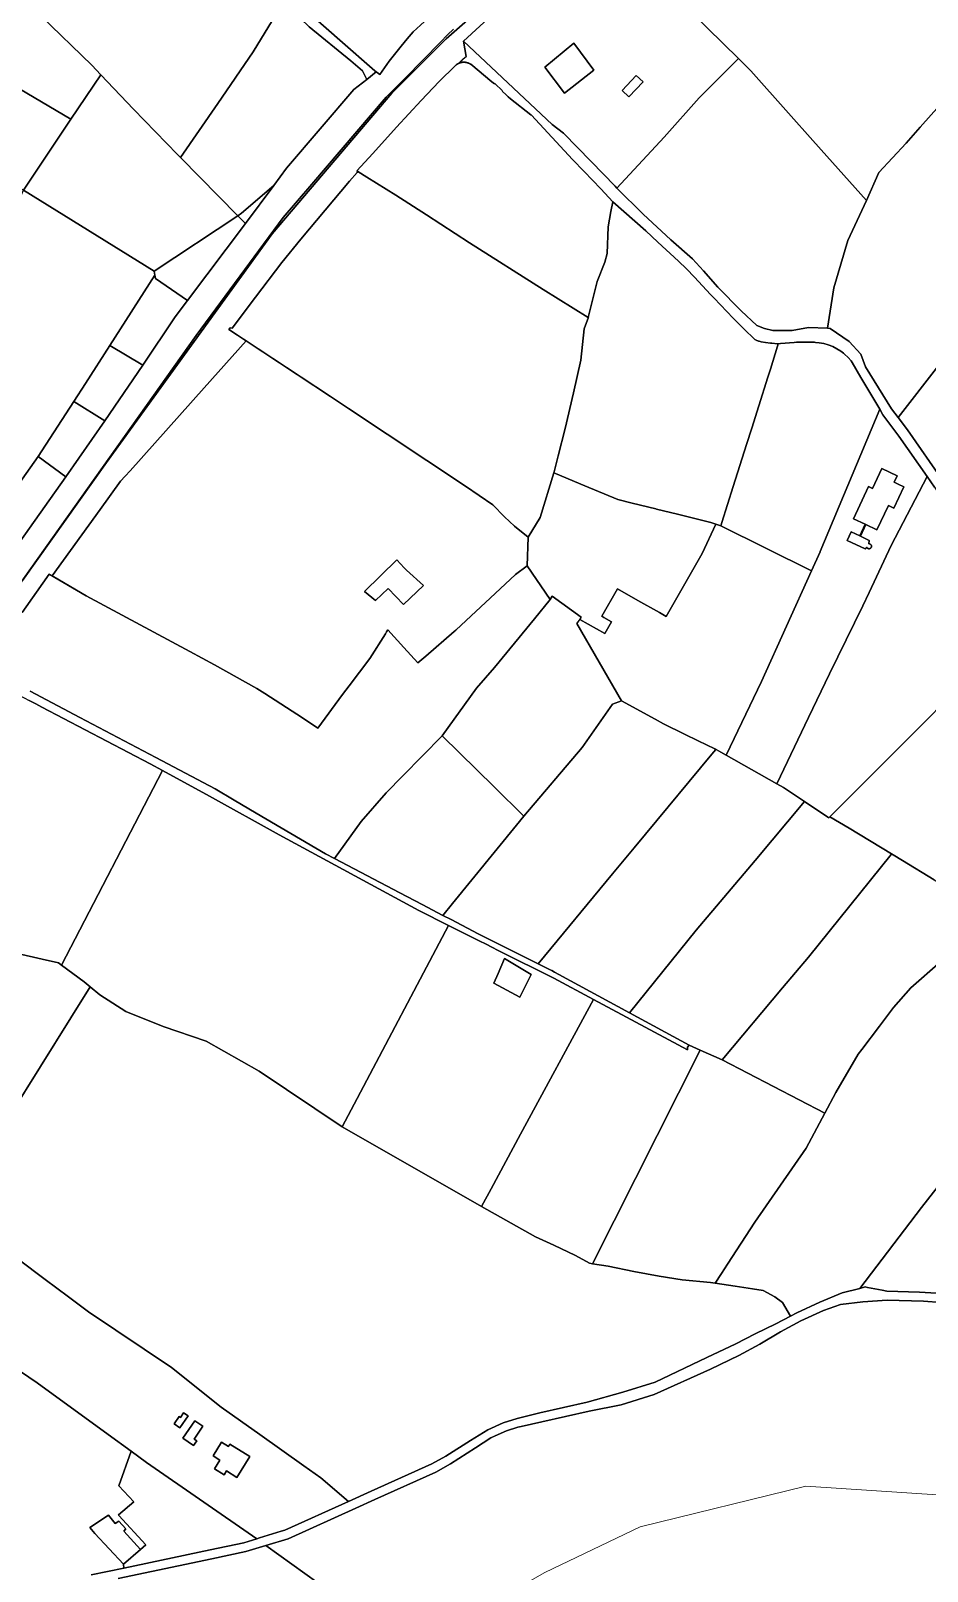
# Model space of a CAD drawing. Header units: metres. Extents: x 3 to 1027712, y 40 to 4430649.
# Drawn here: x 505545 to 505940, y 4408620 to 4409298 of the extents above; entities that cross this region are included whole.
import ezdxf

# ---------------------------------------------------------------- set-up
doc = ezdxf.new("R2010")
doc.units = ezdxf.units.M
doc.header["$MEASUREMENT"] = 0
doc.layers.add('A.ES.SDGC.CP.07003.cadastralparcel — CadastralParcel', color=1, linetype='Continuous')
doc.layers.add('Carreteras_5_km', color=2, linetype='Continuous', lineweight=30)
doc.layers.add('Habitats_5_km', color=7, linetype='Continuous', lineweight=9, true_color=0xbefad2)

msp = doc.modelspace()

# ---------------------------------------------------------------- linework, layer by layer
at = {"layer": 'A.ES.SDGC.CP.07003.cadastralparcel — CadastralParcel', "color": 7, "linetype": 'Continuous', "flags": 128}
for points in [[(505562.82, 4409259.22), (505460.97, 4409319.44), (505484.98, 4409367.7), (505495.32, 4409357.56), (505506.35, 4409395.79), (505509.6, 4409407.04), (505515.76, 4409428.4), (505519.44, 4409429.95), (505523.32, 4409429.37), (505528.75, 4409425.49), (505533.49, 4409421), (505506.81, 4409346.31), (505519.5, 4409333.98), (505531.69, 4409322.15), (505549.57, 4409304.78), (505571.96, 4409283.04), (505575.96, 4409278.83), (505562.82, 4409259.22)], [(505571.96, 4409283.04), (505549.57, 4409304.78), (505601.16, 4409360.57), (505617.09, 4409345.8), (505627.36, 4409336.7), (505646.09, 4409320.74), (505647.14, 4409319.84), (505656.4, 4409310.84), (505643.09, 4409289), (505627.45, 4409266.19), (505611.1, 4409242.35), (505609.78, 4409243.68), (505590.34, 4409263.68), (505575.96, 4409278.83), (505571.96, 4409283.04)], [(505681.19, 4409294.1), (505670.39, 4409303.65), (505698.5, 4409345.86), (505711.45, 4409331.94), (505714.1, 4409329.1), (505729.8, 4409312.23), (505726.49, 4409309.69), (505716.72, 4409300.7), (505713.49, 4409297.68), (505710.87, 4409294.65), (505708.24, 4409291.43), (505703, 4409284.78), (505698.78, 4409278.94), (505696.57, 4409280.52), (505681.19, 4409294.1)], [(505735.66, 4409293.68), (505760.94, 4409316.92), (505784.45, 4409337.44), (505796.91, 4409347.41), (505829.3, 4409312.94), (505856.69, 4409285.94), (505839.42, 4409268.61), (505824.08, 4409251.32), (505803.25, 4409228.92), (505802.38, 4409229.8), (505791.94, 4409240.67), (505779.73, 4409253.07), (505774.64, 4409256.96), (505735.66, 4409293.68)], [(505449.86, 4409280.44), (505443.02, 4409284.32), (505456.85, 4409311.15), (505460.97, 4409319.44), (505562.82, 4409259.22), (505541.95, 4409228.07), (505502.75, 4409250.36), (505477.06, 4409264.97), (505449.86, 4409280.44)], [(505652.12, 4409230.14), (505637.94, 4409217.88), (505636.28, 4409216.78), (505611.1, 4409242.35), (505627.45, 4409266.19), (505643.09, 4409289), (505656.4, 4409310.84), (505667.68, 4409299.89), (505686.1, 4409284.97), (505691.14, 4409280.52), (505693.1, 4409276.72), (505687.3, 4409272.32), (505657.72, 4409237.66), (505652.12, 4409230.14)], [(505771.54, 4409282.19), (505784.22, 4409292.76), (505793.03, 4409280.85), (505780.09, 4409270.66), (505771.54, 4409282.19)], [(505771.54, 4409282.19), (505780.09, 4409270.66), (505793.03, 4409280.85), (505784.22, 4409292.76), (505771.54, 4409282.19)], [(505897.2, 4409167.13), (505896.02, 4409167.19), (505898.67, 4409185.04), (505904.84, 4409205.87), (505913.06, 4409223.41), (505918.62, 4409235.74), (505930.53, 4409248.72), (505936.77, 4409255.74), (505945.23, 4409265.26), (505980.36, 4409289.33), (505984, 4409293.82), (506006.88, 4409254.22), (506015.99, 4409238.46), (505977.34, 4409192.23), (505955.02, 4409163.66), (505945.04, 4409150.88), (505927.03, 4409127.89), (505924.2, 4409131.67), (505912.62, 4409150.29), (505910.7, 4409155.74), (505905.47, 4409161.44), (505897.2, 4409167.13)], [(505814.76, 4409217.38), (505803.25, 4409228.92), (505824.08, 4409251.32), (505839.42, 4409268.61), (505856.69, 4409285.94), (505862.18, 4409280.53), (505878.75, 4409261.95), (505889.53, 4409249.86), (505895.72, 4409242.92), (505913.06, 4409223.41), (505904.84, 4409205.87), (505898.67, 4409185.04), (505896.02, 4409167.19), (505887.66, 4409167.56), (505880.36, 4409166.29), (505871.9, 4409166.18), (505868.21, 4409167.06), (505864.9, 4409168.44), (505857.94, 4409174.9), (505847.7, 4409185.31), (505841.37, 4409192.48), (505836.47, 4409197.74), (505827.03, 4409206.21), (505814.76, 4409217.38)], [(505599.49, 4409192.35), (505541.95, 4409228.07), (505562.82, 4409259.22), (505575.96, 4409278.83), (505590.34, 4409263.68), (505609.78, 4409243.68), (505611.1, 4409242.35), (505636.28, 4409216.78), (505599.49, 4409192.35)], [(505733.43, 4409283.8), (505733.49, 4409283.82), (505733.58, 4409283.86), (505733.67, 4409283.9), (505733.76, 4409283.94), (505733.85, 4409283.98), (505733.95, 4409284.01), (505734.04, 4409284.05), (505734.14, 4409284.08), (505734.23, 4409284.11), (505734.33, 4409284.14), (505734.43, 4409284.17), (505734.52, 4409284.19), (505734.62, 4409284.22), (505734.72, 4409284.24), (505734.82, 4409284.26), (505734.91, 4409284.28), (505735.01, 4409284.29), (505735.11, 4409284.31), (505735.21, 4409284.32), (505735.31, 4409284.33), (505735.41, 4409284.34), (505735.51, 4409284.35), (505735.61, 4409284.35), (505735.71, 4409284.36), (505735.81, 4409284.36), (505735.91, 4409284.36), (505736.01, 4409284.35), (505736.11, 4409284.35), (505736.21, 4409284.34), (505736.31, 4409284.33), (505736.41, 4409284.32), (505736.51, 4409284.31), (505736.61, 4409284.3), (505736.7, 4409284.28), (505736.8, 4409284.27), (505736.9, 4409284.25), (505737, 4409284.23), (505737.1, 4409284.2), (505737.19, 4409284.18), (505737.29, 4409284.15), (505737.39, 4409284.12), (505737.48, 4409284.09), (505737.58, 4409284.06), (505737.67, 4409284.03), (505737.76, 4409283.99), (505737.86, 4409283.95), (505737.95, 4409283.91), (505737.99, 4409283.89), (505738.04, 4409283.87), (505738.13, 4409283.83), (505738.22, 4409283.79), (505738.31, 4409283.74), (505738.4, 4409283.69), (505738.48, 4409283.64), (505738.57, 4409283.59), (505738.65, 4409283.54), (505738.74, 4409283.49), (505738.82, 4409283.43), (505748.12, 4409275.78), (505749.25, 4409274.85), (505749.26, 4409274.86), (505749.43, 4409275.03), (505752.79, 4409271.73), (505752.74, 4409271.68), (505752.71, 4409271.64), (505754.38, 4409270.01), (505755.33, 4409269.08), (505756.42, 4409268.23), (505765.31, 4409261.26), (505765.6, 4409261), (505783.7, 4409241.58), (505788.77, 4409236.25), (505796.07, 4409228.56), (505801.41, 4409222.87), (505800.56, 4409218.55), (505799.34, 4409211.93), (505798.88, 4409200.16), (505797.87, 4409196.38), (505794.48, 4409187.79), (505790.63, 4409171.89), (505770.81, 4409184.33), (505738.37, 4409204.88), (505719.42, 4409217.18), (505705.83, 4409225.77), (505693.15, 4409233.76), (505689.19, 4409236.28), (505688.76, 4409236.55), (505695.81, 4409244.12), (505706.17, 4409255.77), (505716.96, 4409267.52), (505724.93, 4409275.92), (505731.93, 4409282.78), (505731.99, 4409282.83), (505732.07, 4409282.9), (505732.14, 4409282.96), (505732.22, 4409283.03), (505732.3, 4409283.09), (505732.38, 4409283.15), (505732.46, 4409283.21), (505732.54, 4409283.27), (505732.62, 4409283.33), (505732.7, 4409283.38), (505732.79, 4409283.44), (505732.87, 4409283.49), (505732.96, 4409283.54), (505733.04, 4409283.59), (505733.13, 4409283.64), (505733.22, 4409283.69), (505733.31, 4409283.73), (505733.4, 4409283.78), (505733.43, 4409283.8)], [(505805.49, 4409271.87), (505811.75, 4409278.49), (505814.72, 4409275.68), (505808.47, 4409269.06), (505805.49, 4409271.87)], [(505805.49, 4409271.87), (505808.47, 4409269.06), (505814.72, 4409275.68), (505811.75, 4409278.49), (505805.49, 4409271.87)], [(505931.11, 4409122.44), (505927.03, 4409127.89), (505945.04, 4409150.88), (505955.02, 4409163.66), (505977.34, 4409192.23), (506015.99, 4409238.46), (506019.11, 4409233.98), (506030.66, 4409217.38), (506041.53, 4409203.57), (506001.22, 4409153.37), (505953.61, 4409089.84), (505946.87, 4409099.8), (505931.11, 4409122.44)], [(505790.63, 4409171.89), (505790.64, 4409171.89), (505790.59, 4409171.72), (505790.32, 4409170.89), (505788.85, 4409166.93), (505787.28, 4409153.12), (505784.13, 4409138.75), (505780.5, 4409123.09), (505777.4, 4409111.07), (505775.57, 4409103.99), (505775.44, 4409103.47), (505769.39, 4409083.92), (505764.14, 4409075.25), (505758.08, 4409080.01), (505753.76, 4409084.12), (505748.53, 4409089.41), (505736.55, 4409097.63), (505684.95, 4409131.86), (505677.07, 4409137.09), (505632.29, 4409166.64), (505632.88, 4409167.43), (505633.84, 4409167.18), (505644.09, 4409180.86), (505655.71, 4409196.2), (505663.97, 4409206.42), (505685.45, 4409232.02), (505688.77, 4409235.81), (505689.19, 4409236.28), (505693.15, 4409233.76), (505705.83, 4409225.77), (505719.42, 4409217.18), (505738.37, 4409204.88), (505770.81, 4409184.33), (505790.63, 4409171.89)], [(505540.52, 4409141.98), (505510.79, 4409158.54), (505516.17, 4409169.7), (505541.95, 4409228.07), (505599.49, 4409192.35), (505599.77, 4409190.6), (505579.93, 4409159.57), (505569.24, 4409142.84), (505564.14, 4409134.98), (505549.99, 4409113.18), (505548.3, 4409110.76), (505537.83, 4409095.74), (505535.79, 4409100.31), (505531.84, 4409104.36), (505525.34, 4409108.27), (505521.61, 4409110.31), (505540.52, 4409141.98)], [(505639.66, 4409213.35), (505636.28, 4409216.78), (505637.94, 4409217.88), (505652.12, 4409230.14), (505639.66, 4409213.35)], [(505614.09, 4409179.45), (505600.01, 4409189.05), (505599.77, 4409190.6), (505599.49, 4409192.35), (505636.28, 4409216.78), (505639.66, 4409213.35), (505614.09, 4409179.45)], [(505815.91, 4409210.17), (505821.22, 4409205.1), (505830.28, 4409196.72), (505833.82, 4409193.32), (505837.33, 4409189.65), (505844.5, 4409182.07), (505846.01, 4409180.49), (505854.45, 4409171.7), (505859.69, 4409166.35), (505863.39, 4409162.77), (505863.66, 4409162.54), (505863.95, 4409162.32), (505864.26, 4409162.12), (505864.57, 4409161.94), (505864.9, 4409161.78), (505865.23, 4409161.65), (505865.58, 4409161.54), (505865.93, 4409161.45), (505866.72, 4409161.3), (505868.7, 4409160.94), (505870.81, 4409160.66), (505871.49, 4409160.58), (505873.9, 4409160.41), (505874.29, 4409160.38), (505874.27, 4409160.31), (505873.95, 4409159.3), (505870.81, 4409149.21), (505869.71, 4409145.7), (505865.75, 4409133.03), (505862.63, 4409123.24), (505860.31, 4409115.97), (505854.47, 4409097.51), (505849.4, 4409081.65), (505849.09, 4409080.67), (505848.93, 4409080.17), (505848.59, 4409080.28), (505845.02, 4409081.49), (505844.51, 4409081.62), (505842.29, 4409082.19), (505829.83, 4409085.38), (505820.71, 4409087.6), (505820.41, 4409087.66), (505809.87, 4409090.23), (505803.58, 4409091.76), (505789.13, 4409097.79), (505776.14, 4409103.18), (505775.44, 4409103.47), (505775.57, 4409103.99), (505777.4, 4409111.07), (505780.5, 4409123.09), (505784.13, 4409138.75), (505787.28, 4409153.12), (505788.85, 4409166.93), (505790.32, 4409170.89), (505790.59, 4409171.72), (505790.64, 4409171.89), (505790.63, 4409171.89), (505794.48, 4409187.79), (505797.87, 4409196.38), (505798.88, 4409200.16), (505799.34, 4409211.93), (505800.56, 4409218.55), (505801.41, 4409222.87), (505815.91, 4409210.17)], [(505594.47, 4409151.01), (505579.93, 4409159.57), (505599.77, 4409190.6), (505600.01, 4409189.05), (505614.09, 4409179.45), (505608.75, 4409172.29), (505594.47, 4409151.01)], [(505639.91, 4409161.61), (505677.07, 4409137.09), (505684.95, 4409131.86), (505736.55, 4409097.63), (505748.53, 4409089.41), (505753.76, 4409084.12), (505758.08, 4409080.01), (505764.14, 4409075.25), (505763.73, 4409062.64), (505758.54, 4409058.75), (505751.76, 4409052.43), (505734.65, 4409036.46), (505732.36, 4409034.32), (505731.55, 4409033.62), (505719.01, 4409022.85), (505715.52, 4409019.86), (505709.36, 4409026.63), (505702.29, 4409034.39), (505701.77, 4409033.55), (505701.25, 4409032.7), (505694.46, 4409021.76), (505685.32, 4409009.77), (505682.36, 4409005.88), (505671.57, 4408991.17), (505664.73, 4408995.62), (505648.14, 4409006.4), (505644.72, 4409008.62), (505626.05, 4409018.92), (505615.18, 4409024.92), (505569.46, 4409049.43), (505554.58, 4409058.12), (505575.68, 4409087.37), (505584.66, 4409099.82), (505586.73, 4409102.13), (505588.83, 4409104.48), (505621.47, 4409140.98), (505639.91, 4409161.61)], [(505577.75, 4409126.45), (505564.14, 4409134.98), (505569.24, 4409142.84), (505579.93, 4409159.57), (505594.47, 4409151.01), (505577.75, 4409126.45)], [(505849.09, 4409080.67), (505849.4, 4409081.65), (505854.47, 4409097.51), (505860.31, 4409115.97), (505862.63, 4409123.24), (505865.75, 4409133.03), (505869.71, 4409145.7), (505870.81, 4409149.21), (505873.95, 4409159.3), (505874.27, 4409160.31), (505874.29, 4409160.38), (505875.19, 4409160.46), (505881.23, 4409161), (505882.23, 4409161.05), (505890.21, 4409161.03), (505890.69, 4409161), (505892.28, 4409160.85), (505894.32, 4409160.47), (505896.32, 4409159.9), (505898.25, 4409159.14), (505900.11, 4409158.19), (505901.86, 4409157.08), (505902.93, 4409156.24), (505903.5, 4409155.8), (505905, 4409154.36), (505906.37, 4409152.79), (505906.83, 4409152.18), (505910.66, 4409145.59), (505918.93, 4409131.55), (505892.76, 4409068.85), (505892.7, 4409068.72), (505888.91, 4409060.35), (505848.93, 4409080.17), (505849.09, 4409080.67)], [(505560.55, 4409101.76), (505548.3, 4409110.76), (505549.99, 4409113.18), (505564.14, 4409134.98), (505577.75, 4409126.45), (505560.55, 4409101.76)], [(505873.59, 4408966.59), (505851.29, 4408979.19), (505866.85, 4409011.64), (505888.91, 4409060.35), (505892.7, 4409068.72), (505892.76, 4409068.85), (505918.93, 4409131.55), (505920.36, 4409129.11), (505927.38, 4409119.74), (505939.81, 4409101.89), (505924.03, 4409071.6), (505914.24, 4409050.82), (505911.52, 4409045.03), (505896.85, 4409015.02), (505887.64, 4408995.84), (505873.59, 4408966.59)], [(505535.27, 4409066.05), (505534.09, 4409067.15), (505532.68, 4409071.59), (505533.05, 4409075.91), (505534.57, 4409080.36), (505536.46, 4409085.96), (505537.85, 4409090.41), (505537.83, 4409095.74), (505548.3, 4409110.76), (505560.55, 4409101.76), (505535.27, 4409066.05)], [(505844.53, 4409081.61), (505845.02, 4409081.49), (505846.78, 4409080.89), (505840.7, 4409068.09), (505824.93, 4409040.28), (505821.91, 4409041.99), (505812.42, 4409047.37), (505803.45, 4409052.45), (505796.59, 4409040.35), (505797.53, 4409039.82), (505800.83, 4409037.95), (505797.89, 4409032.76), (505786.88, 4409039), (505787.53, 4409039.94), (505774.77, 4409049.24), (505773.9, 4409047.73), (505763.73, 4409062.64), (505764.14, 4409075.25), (505769.39, 4409083.92), (505775.44, 4409103.47), (505776.14, 4409103.18), (505789.13, 4409097.79), (505803.58, 4409091.76), (505809.87, 4409090.23), (505820.41, 4409087.66), (505820.71, 4409087.6), (505829.83, 4409085.38), (505842.29, 4409082.19), (505844.51, 4409081.62), (505844.53, 4409081.61)], [(505981.8, 4409037.21), (505956.84, 4409012.08), (505929.95, 4408985.15), (505897.05, 4408952.08), (505896.59, 4408951.62), (505896.08, 4408951.96), (505885.8, 4408958.78), (505876.52, 4408964.94), (505873.59, 4408966.59), (505887.64, 4408995.84), (505896.85, 4409015.02), (505911.52, 4409045.03), (505914.24, 4409050.82), (505924.03, 4409071.6), (505939.81, 4409101.89), (505943.08, 4409097.2), (505969.63, 4409057.92), (505973.62, 4409051.64), (505975.05, 4409049.38), (505976.31, 4409047.41), (505981.37, 4409039.43), (505982.33, 4409037.93), (505981.8, 4409037.21)], [(505910.43, 4409075.61), (505914.28, 4409073.81), (505914.22, 4409072.29), (505914.35, 4409072.29), (505914.44, 4409072.28), (505914.54, 4409072.26), (505914.63, 4409072.23), (505914.71, 4409072.19), (505914.8, 4409072.15), (505914.88, 4409072.1), (505914.95, 4409072.04), (505915.09, 4409071.9), (505915.14, 4409071.83), (505915.2, 4409071.75), (505915.24, 4409071.67), (505915.28, 4409071.58), (505915.32, 4409071.4), (505915.34, 4409071.3), (505915.34, 4409071.11), (505915.28, 4409070.84), (505915.24, 4409070.75), (505915.2, 4409070.67), (505915.14, 4409070.59), (505915.09, 4409070.51), (505915.02, 4409070.44), (505914.88, 4409070.32), (505914.8, 4409070.27), (505914.71, 4409070.22), (505914.63, 4409070.19), (505914.54, 4409070.16), (505914.44, 4409070.14), (505914.26, 4409070.12), (505914.16, 4409070.13), (505914.07, 4409070.14), (505913.98, 4409070.16), (505913.88, 4409070.19), (505913.8, 4409070.22), (505913.71, 4409070.27), (505913.63, 4409070.32), (505913.49, 4409070.44), (505913.43, 4409070.51), (505913.37, 4409070.59), (505913.33, 4409070.65), (505912.52, 4409070.04), (505904.62, 4409073.74), (505906.38, 4409077.5), (505910.15, 4409075.74), (505912.56, 4409080.89), (505907.38, 4409083.31), (505914.01, 4409097.49), (505915.73, 4409096.69), (505919.82, 4409105.44), (505926.7, 4409102.23), (505925.36, 4409099.36), (505927.14, 4409098.53), (505929.58, 4409097.39), (505925.18, 4409087.99), (505922.75, 4409089.14), (505917.75, 4409078.46), (505912.84, 4409080.76), (505910.43, 4409075.61)], [(505910.43, 4409075.61), (505912.84, 4409080.76), (505917.75, 4409078.46), (505922.75, 4409089.14), (505925.18, 4409087.99), (505929.58, 4409097.39), (505927.14, 4409098.53), (505925.36, 4409099.36), (505926.7, 4409102.23), (505919.82, 4409105.44), (505915.73, 4409096.69), (505914.01, 4409097.49), (505907.38, 4409083.31), (505912.56, 4409080.89), (505910.15, 4409075.74), (505906.38, 4409077.5), (505904.62, 4409073.74), (505912.52, 4409070.04), (505913.33, 4409070.65), (505913.37, 4409070.59), (505913.43, 4409070.51), (505913.49, 4409070.44), (505913.63, 4409070.32), (505913.71, 4409070.27), (505913.8, 4409070.22), (505913.88, 4409070.19), (505913.98, 4409070.16), (505914.07, 4409070.14), (505914.16, 4409070.13), (505914.26, 4409070.12), (505914.44, 4409070.14), (505914.54, 4409070.16), (505914.63, 4409070.19), (505914.71, 4409070.22), (505914.8, 4409070.27), (505914.88, 4409070.32), (505915.02, 4409070.44), (505915.09, 4409070.51), (505915.14, 4409070.59), (505915.2, 4409070.67), (505915.24, 4409070.75), (505915.28, 4409070.84), (505915.34, 4409071.11), (505915.34, 4409071.3), (505915.32, 4409071.4), (505915.28, 4409071.58), (505915.24, 4409071.67), (505915.2, 4409071.75), (505915.14, 4409071.83), (505915.09, 4409071.9), (505914.95, 4409072.04), (505914.88, 4409072.1), (505914.8, 4409072.15), (505914.71, 4409072.19), (505914.63, 4409072.23), (505914.54, 4409072.26), (505914.44, 4409072.28), (505914.35, 4409072.29), (505914.22, 4409072.29), (505914.28, 4409073.81), (505910.43, 4409075.61)], [(505846.78, 4409080.89), (505848.59, 4409080.28), (505848.93, 4409080.17), (505888.91, 4409060.35), (505866.85, 4409011.64), (505851.29, 4408979.19), (505848.97, 4408980.5), (505846.91, 4408981.67), (505846.73, 4408981.77), (505846.34, 4408982), (505839.01, 4408985.57), (505832.93, 4408988.53), (505823.8, 4408992.98), (505820.03, 4408995.06), (505805.27, 4409003.19), (505785.59, 4409037.13), (505786.69, 4409038.73), (505786.88, 4409039), (505797.89, 4409032.76), (505800.83, 4409037.95), (505797.53, 4409039.82), (505796.59, 4409040.35), (505803.45, 4409052.45), (505812.42, 4409047.37), (505821.91, 4409041.99), (505824.93, 4409040.28), (505840.7, 4409068.09), (505846.78, 4409080.89)], [(505718.1, 4409053.9), (505709.22, 4409045.62), (505702.45, 4409052.63), (505696.85, 4409047.39), (505692.03, 4409051.32), (505706.25, 4409065.17), (505709.56, 4409061.75), (505710.55, 4409060.73), (505718.1, 4409053.9)], [(505718.1, 4409053.9), (505710.55, 4409060.73), (505709.56, 4409061.75), (505706.25, 4409065.17), (505692.03, 4409051.32), (505696.85, 4409047.39), (505702.45, 4409052.63), (505709.22, 4409045.62), (505718.1, 4409053.9)], [(505749.22, 4408965.2), (505726.29, 4408987.69), (505741.38, 4409008.68), (505749.37, 4409017.84), (505766.9, 4409039.19), (505773.9, 4409047.73), (505774.77, 4409049.24), (505787.53, 4409039.94), (505785.59, 4409037.13), (505805.27, 4409003.19), (505801.31, 4409001.65), (505787.88, 4408982.57), (505762.26, 4408952.42), (505749.22, 4408965.2)], [(505509.48, 4409001.04), (505518.73, 4409013.94), (505520.72, 4409015.26), (505522.37, 4409015.01), (505539.96, 4409005.66), (505544.37, 4409003.31), (505547.33, 4409001.75), (505549.94, 4409000.38), (505597.75, 4408975.34), (505603.14, 4408972.41), (505558.66, 4408886.71), (505557.28, 4408887.73), (505550.15, 4408889.36), (505539.21, 4408891.87), (505527.1, 4408900.35), (505499.55, 4408921.03), (505504.48, 4408944.23), (505506.7, 4408971.93), (505507.76, 4408998.63), (505507.76, 4408998.84), (505509.48, 4409001.04)], [(505730.2, 4408906.79), (505726.59, 4408908.68), (505730.82, 4408913.88), (505758.95, 4408948.36), (505762.26, 4408952.42), (505787.88, 4408982.57), (505801.31, 4409001.65), (505805.27, 4409003.19), (505820.03, 4408995.06), (505823.8, 4408992.98), (505832.93, 4408988.53), (505839.01, 4408985.57), (505846.34, 4408982), (505846.73, 4408981.77), (505845.01, 4408979.69), (505815.74, 4408944.38), (505810.76, 4408938.37), (505801.34, 4408927.01), (505768.6, 4408887.34), (505746.27, 4408898.5), (505742.16, 4408900.55), (505730.2, 4408906.79)], [(505707.68, 4408918.58), (505678.91, 4408933.71), (505690.63, 4408950.02), (505701.54, 4408962.62), (505708.99, 4408970.16), (505726.29, 4408987.69), (505749.22, 4408965.2), (505762.26, 4408952.42), (505758.95, 4408948.36), (505730.82, 4408913.88), (505726.59, 4408908.68), (505717.45, 4408913.45), (505707.68, 4408918.58)], [(505773.89, 4408884.7), (505768.6, 4408887.34), (505801.34, 4408927.01), (505810.76, 4408938.37), (505815.74, 4408944.38), (505845.01, 4408979.69), (505846.73, 4408981.77), (505846.91, 4408981.67), (505848.97, 4408980.5), (505851.29, 4408979.19), (505873.59, 4408966.59), (505876.52, 4408964.94), (505885.8, 4408958.78), (505864.14, 4408932.77), (505838.16, 4408902.1), (505808.8, 4408865.75), (505777.61, 4408882.7), (505775.76, 4408883.71), (505774.5, 4408884.39), (505773.89, 4408884.7)], [(505568.62, 4408879.38), (505558.66, 4408886.71), (505603.14, 4408972.41), (505623.81, 4408961.14), (505654.55, 4408944.13), (505715.93, 4408910.78), (505729.1, 4408904.18), (505687.48, 4408825.49), (505682.22, 4408815.55), (505645.66, 4408840.09), (505622.35, 4408853.23), (505603.39, 4408859.78), (505586.96, 4408866.34), (505575.5, 4408873.68), (505571.21, 4408877.23), (505568.62, 4408879.38)], [(505924.04, 4408935.53), (505887.65, 4408890.29), (505876.2, 4408876.7), (505849.5, 4408844.98), (505839.94, 4408849.3), (505834.99, 4408851.54), (505808.8, 4408865.75), (505838.16, 4408902.1), (505864.14, 4408932.77), (505885.8, 4408958.78), (505896.08, 4408951.96), (505896.59, 4408951.62), (505897.05, 4408952.08), (505905.55, 4408947.09), (505924.21, 4408935.74), (505924.04, 4408935.53)], [(505924.04, 4408935.53), (505924.21, 4408935.74), (505928.93, 4408932.87), (505942.98, 4408924.33), (505969.62, 4408908.23), (505970.05, 4408908.68), (505970.11, 4408908.64), (505969.62, 4408908.17), (505959.6, 4408899.25), (505945.77, 4408888.17), (505932.58, 4408876.7), (505924.97, 4408868.04), (505918.89, 4408859.89), (505911.08, 4408849.62), (505909.51, 4408847.55), (505899.64, 4408830.64), (505894.81, 4408821.59), (505849.5, 4408844.98), (505876.2, 4408876.7), (505887.65, 4408890.29), (505924.04, 4408935.53)], [(505512.07, 4408777.78), (505430.14, 4408834.37), (505432.75, 4408836.06), (505442.01, 4408842.92), (505446.85, 4408846.52), (505461.83, 4408859.77), (505476.41, 4408877.47), (505479.2, 4408881.42), (505482.87, 4408886.63), (505491.87, 4408899.11), (505496.43, 4408907.37), (505499.33, 4408919.96), (505499.55, 4408921.03), (505527.1, 4408900.35), (505539.21, 4408891.87), (505550.15, 4408889.36), (505557.28, 4408887.73), (505558.66, 4408886.71), (505568.62, 4408879.38), (505571.21, 4408877.23), (505562.81, 4408863.61), (505536.07, 4408820.72), (505512.07, 4408777.78)], [(505743.61, 4408780.53), (505682.22, 4408815.55), (505687.48, 4408825.49), (505729.1, 4408904.18), (505741.91, 4408897.77), (505746.18, 4408895.62), (505747.59, 4408894.91), (505751.57, 4408892.92), (505775.4, 4408880.97), (505792.86, 4408871.64), (505760.79, 4408812.3), (505747.79, 4408788.26), (505743.61, 4408780.53)], [(505765.47, 4408882.58), (505760.41, 4408872.67), (505749.08, 4408878.74), (505750.96, 4408883.13), (505753.76, 4408889.67), (505765.47, 4408882.58)], [(505749.08, 4408878.74), (505760.41, 4408872.67), (505765.47, 4408882.58), (505753.76, 4408889.67), (505750.96, 4408883.13), (505749.08, 4408878.74)], [(505767.31, 4408767.13), (505743.61, 4408780.53), (505747.79, 4408788.26), (505760.79, 4408812.3), (505792.86, 4408871.64), (505834.36, 4408849.51), (505834.36, 4408850.65), (505834.99, 4408851.54), (505839.94, 4408849.3), (505792.52, 4408755.28), (505791.12, 4408755.51), (505785, 4408758.93), (505775.45, 4408763.47), (505767.31, 4408767.13)], [(506009.28, 4408867.97), (506043.09, 4408837.08), (506040.18, 4408832.79), (506032.57, 4408821.59), (506024.66, 4408809.95), (506022.29, 4408806.46), (505996.95, 4408772.86), (505972.36, 4408739.96), (505966.85, 4408740.4), (505954.12, 4408741.66), (505936.52, 4408742.75), (505922.13, 4408743.21), (505919.96, 4408743.62), (505913.57, 4408744.82), (505912.54, 4408745.02), (505910.18, 4408744.42), (505937.29, 4408780.06), (505979.74, 4408834.16), (505990.75, 4408848.12), (506007.59, 4408869.51), (506009.28, 4408867.97)], [(505799.39, 4408754.14), (505792.52, 4408755.28), (505839.94, 4408849.3), (505849.5, 4408844.98), (505894.81, 4408821.59), (505886.61, 4408806.21), (505863.94, 4408773.5), (505851.95, 4408755.12), (505849.21, 4408750.92), (505846.47, 4408746.72), (505844.43, 4408747.03), (505831.96, 4408748.13), (505821.78, 4408749.76), (505810.71, 4408751.88), (505799.39, 4408754.14)], [(505610.82, 4408682.99), (505608.21, 4408684.76), (505610.44, 4408688.03), (505611.03, 4408687.62), (505612.4, 4408689.63), (505614.41, 4408688.26), (505610.82, 4408682.99)], [(505610.82, 4408682.99), (505614.41, 4408688.26), (505612.4, 4408689.63), (505611.03, 4408687.62), (505610.44, 4408688.03), (505608.21, 4408684.76), (505610.82, 4408682.99)], [(505612.08, 4408678.48), (505617.3, 4408686.11), (505620.87, 4408683.67), (505617.01, 4408678.02), (505618.19, 4408677.21), (505616.84, 4408675.24), (505612.08, 4408678.48)], [(505612.08, 4408678.48), (505616.84, 4408675.24), (505618.19, 4408677.21), (505617.01, 4408678.02), (505620.87, 4408683.67), (505617.3, 4408686.11), (505612.08, 4408678.48)], [(505625.97, 4408664.88), (505628.43, 4408668.82), (505625.44, 4408670.68), (505629.14, 4408676.63), (505632.13, 4408674.77), (505632.79, 4408675.83), (505641.62, 4408670.33), (505635.9, 4408661.14), (505631.31, 4408663.99), (505630.21, 4408662.23), (505625.97, 4408664.88)], [(505625.97, 4408664.88), (505630.21, 4408662.23), (505631.31, 4408663.99), (505635.9, 4408661.14), (505641.62, 4408670.33), (505632.79, 4408675.83), (505632.13, 4408674.77), (505629.14, 4408676.63), (505625.44, 4408670.68), (505628.43, 4408668.82), (505625.97, 4408664.88)], [(505583.89, 4408644.43), (505583.7, 4408644.64), (505590.43, 4408650.38), (505583.92, 4408657.47), (505589.28, 4408672.66), (505596.11, 4408667.67), (505644.73, 4408634.19), (505638.87, 4408632.4), (505624.04, 4408629.21), (505586.15, 4408621.26), (505585.92, 4408622.92), (505593.48, 4408629.44), (505595.82, 4408631.46), (505583.89, 4408644.43)], [(505573.29, 4408636.48), (505571.12, 4408639.14), (505579.32, 4408644.59), (505582.33, 4408640.8), (505583.93, 4408641.95), (505586.9, 4408638.52), (505586.1, 4408637.49), (505593.48, 4408629.44), (505585.92, 4408622.92), (505573.29, 4408636.48)]]:
    msp.add_lwpolyline(points, close=True, dxfattribs=at)
for points in [[(505760.94, 4409316.92), (505735.66, 4409293.68), (505736.78, 4409286.92), (505733.43, 4409283.8), (505733.4, 4409283.78), (505733.31, 4409283.73), (505733.22, 4409283.69), (505733.13, 4409283.64), (505733.04, 4409283.59), (505732.96, 4409283.54), (505732.87, 4409283.49), (505732.79, 4409283.44), (505732.7, 4409283.38), (505732.62, 4409283.33), (505732.54, 4409283.27), (505732.46, 4409283.21), (505732.38, 4409283.15), (505732.3, 4409283.09), (505732.22, 4409283.03), (505732.14, 4409282.96), (505732.07, 4409282.9), (505731.99, 4409282.83), (505731.93, 4409282.78), (505724.93, 4409275.92), (505716.96, 4409267.52), (505706.17, 4409255.77), (505695.81, 4409244.12), (505688.76, 4409236.55), (505689.19, 4409236.28), (505689.19, 4409236.28), (505688.77, 4409235.81), (505685.45, 4409232.02), (505663.97, 4409206.42), (505655.71, 4409196.2), (505644.09, 4409180.86), (505633.84, 4409167.18), (505632.88, 4409167.43), (505632.29, 4409166.64), (505639.91, 4409161.61), (505621.47, 4409140.98), (505588.83, 4409104.48), (505586.73, 4409102.13), (505584.66, 4409099.82), (505575.68, 4409087.37), (505554.58, 4409058.12), (505553.22, 4409058.91), (505547.7, 4409050.98), (505541.29, 4409042.02)], [(505988.81, 4409299.75), (505984, 4409293.82), (505980.36, 4409289.33), (505945.23, 4409265.26), (505936.77, 4409255.74), (505930.53, 4409248.72), (505918.62, 4409235.74), (505913.06, 4409223.41), (505895.72, 4409242.92), (505889.53, 4409249.86), (505878.75, 4409261.95), (505862.18, 4409280.53), (505856.69, 4409285.94), (505829.3, 4409312.94)], [(505731.32, 4409298.84), (505728.68, 4409296.41), (505725.55, 4409293.22), (505710.11, 4409277.55), (505701.65, 4409268.96), (505668.82, 4409230.62), (505656.28, 4409215.97), (505617.87, 4409164), (505478.67, 4408967.89), (505391.33, 4408844.61), (505343.42, 4408778.23), (505311.14, 4408730.55), (505287.68, 4408693.64), (505264.39, 4408651.38), (505243.17, 4408610.12), (505226.8, 4408571.08), (505215.58, 4408544.07), (505185.27, 4408460.77), (505156.7, 4408379.25), (505105.82, 4408236.73)], [(505105.82, 4408236.73), (505156.7, 4408379.25), (505185.27, 4408460.77), (505215.58, 4408544.07), (505226.8, 4408571.08), (505243.17, 4408610.12), (505264.39, 4408651.38), (505287.68, 4408693.64), (505311.14, 4408730.55), (505343.42, 4408778.23), (505391.33, 4408844.61), (505478.67, 4408967.89), (505617.87, 4409164), (505656.28, 4409215.97), (505668.82, 4409230.62), (505701.65, 4409268.96), (505710.11, 4409277.55), (505725.55, 4409293.22), (505728.68, 4409296.41), (505731.32, 4409298.84)], [(505535.27, 4409066.05), (505560.55, 4409101.76), (505577.75, 4409126.45), (505594.47, 4409151.01), (505608.75, 4409172.29), (505614.09, 4409179.45), (505639.66, 4409213.35), (505652.12, 4409230.14), (505657.72, 4409237.66), (505687.3, 4409272.32), (505693.1, 4409276.72), (505697.18, 4409280.09), (505698.78, 4409278.94), (505703, 4409284.78), (505708.24, 4409291.43), (505710.87, 4409294.65), (505713.49, 4409297.68), (505716.72, 4409300.7)], [(505670.39, 4409303.65), (505681.19, 4409294.1), (505696.57, 4409280.52), (505697.18, 4409280.09), (505693.1, 4409276.72), (505693.1, 4409276.72), (505691.14, 4409280.52), (505686.1, 4409284.97), (505667.68, 4409299.89)], [(505943.08, 4409097.2), (505939.81, 4409101.89), (505927.38, 4409119.74), (505920.36, 4409129.11), (505918.93, 4409131.55), (505910.66, 4409145.59), (505906.83, 4409152.18), (505906.37, 4409152.79), (505905, 4409154.36), (505903.5, 4409155.8), (505902.93, 4409156.24), (505901.86, 4409157.08), (505900.11, 4409158.19), (505898.25, 4409159.14), (505896.32, 4409159.9), (505894.32, 4409160.47), (505892.28, 4409160.85), (505890.69, 4409161), (505890.21, 4409161.03), (505882.23, 4409161.05), (505881.23, 4409161), (505875.19, 4409160.46), (505874.29, 4409160.38), (505873.9, 4409160.41), (505871.49, 4409160.58), (505870.81, 4409160.66), (505868.7, 4409160.94), (505866.72, 4409161.3), (505865.93, 4409161.45), (505865.58, 4409161.54), (505865.23, 4409161.65), (505864.9, 4409161.78), (505864.57, 4409161.94), (505864.26, 4409162.12), (505863.95, 4409162.32), (505863.66, 4409162.54), (505863.39, 4409162.77), (505859.69, 4409166.35), (505854.45, 4409171.7), (505846.01, 4409180.49), (505844.5, 4409182.07), (505837.33, 4409189.65), (505833.82, 4409193.32), (505830.28, 4409196.72), (505821.22, 4409205.1), (505815.91, 4409210.17), (505801.41, 4409222.87), (505796.07, 4409228.56), (505788.77, 4409236.25), (505783.7, 4409241.58), (505765.6, 4409261), (505765.31, 4409261.26), (505756.42, 4409268.23), (505755.33, 4409269.08), (505754.38, 4409270.01), (505752.71, 4409271.64), (505752.74, 4409271.68), (505752.79, 4409271.73), (505749.43, 4409275.03), (505749.26, 4409274.86), (505749.25, 4409274.85), (505748.12, 4409275.78), (505738.82, 4409283.43), (505738.74, 4409283.49), (505738.65, 4409283.54), (505738.57, 4409283.59), (505738.48, 4409283.64), (505738.4, 4409283.69), (505738.31, 4409283.74), (505738.22, 4409283.79), (505738.13, 4409283.83), (505738.04, 4409283.87), (505737.99, 4409283.89), (505737.95, 4409283.91), (505737.86, 4409283.95), (505737.76, 4409283.99), (505737.67, 4409284.03), (505737.58, 4409284.06), (505737.48, 4409284.09), (505737.39, 4409284.12), (505737.29, 4409284.15), (505737.19, 4409284.18), (505737.1, 4409284.2), (505737, 4409284.23), (505736.9, 4409284.25), (505736.8, 4409284.27), (505736.7, 4409284.28), (505736.61, 4409284.3), (505736.51, 4409284.31), (505736.41, 4409284.32), (505736.31, 4409284.33), (505736.21, 4409284.34), (505736.11, 4409284.35), (505736.01, 4409284.35), (505735.91, 4409284.36), (505735.81, 4409284.36), (505735.71, 4409284.36), (505735.61, 4409284.35), (505735.51, 4409284.35), (505735.41, 4409284.34), (505735.31, 4409284.33), (505735.21, 4409284.32), (505735.11, 4409284.31), (505735.01, 4409284.29), (505734.91, 4409284.28), (505734.82, 4409284.26), (505734.72, 4409284.24), (505734.62, 4409284.22), (505734.52, 4409284.19), (505734.43, 4409284.17), (505734.33, 4409284.14), (505734.23, 4409284.11), (505734.14, 4409284.08), (505734.04, 4409284.05), (505733.95, 4409284.01), (505733.85, 4409283.98), (505733.76, 4409283.94), (505733.67, 4409283.9), (505733.58, 4409283.86), (505733.49, 4409283.82), (505733.43, 4409283.8), (505735.59, 4409285.81), (505736.78, 4409286.92), (505735.66, 4409293.68), (505774.64, 4409256.96), (505779.73, 4409253.07), (505791.94, 4409240.67), (505802.38, 4409229.8), (505803.25, 4409228.92), (505814.76, 4409217.38), (505827.03, 4409206.21), (505836.47, 4409197.74), (505841.37, 4409192.48), (505847.7, 4409185.31), (505857.94, 4409174.9), (505864.9, 4409168.44), (505868.21, 4409167.06), (505871.9, 4409166.18), (505880.36, 4409166.29), (505887.66, 4409167.56), (505896.02, 4409167.19), (505897.2, 4409167.13), (505905.47, 4409161.44), (505910.7, 4409155.74), (505912.62, 4409150.29), (505924.2, 4409131.67), (505927.03, 4409127.89), (505931.11, 4409122.44), (505946.87, 4409099.8)], [(505541.29, 4409042.02), (505547.7, 4409050.98), (505553.22, 4409058.91), (505557.45, 4409056.44), (505557.45, 4409056.44), (505569.46, 4409049.43), (505615.18, 4409024.92), (505626.05, 4409018.92), (505644.72, 4409008.62), (505648.14, 4409006.4), (505664.73, 4408995.62), (505671.57, 4408991.17), (505682.36, 4409005.88), (505685.32, 4409009.77), (505694.46, 4409021.76), (505701.25, 4409032.7), (505701.77, 4409033.55), (505702.29, 4409034.39), (505709.36, 4409026.63), (505715.52, 4409019.86), (505719.01, 4409022.85), (505731.55, 4409033.62), (505732.36, 4409034.32), (505734.65, 4409036.46), (505751.76, 4409052.43), (505758.54, 4409058.75), (505763.73, 4409062.64), (505773.9, 4409047.73), (505766.9, 4409039.19), (505749.37, 4409017.84), (505741.38, 4409008.68), (505726.29, 4408987.69), (505708.99, 4408970.16), (505701.54, 4408962.62), (505690.63, 4408950.02), (505678.91, 4408933.71), (505674.92, 4408935.81), (505644.39, 4408953.73), (505634.74, 4408959.39), (505626.27, 4408964.37), (505600.16, 4408978.14), (505566.67, 4408995.79), (505544.77, 4409007.33)], [(505544.77, 4409007.33), (505566.67, 4408995.79), (505600.16, 4408978.14), (505626.27, 4408964.37), (505634.74, 4408959.39), (505644.39, 4408953.73), (505674.92, 4408935.81), (505678.91, 4408933.71), (505707.68, 4408918.58), (505717.45, 4408913.45), (505726.59, 4408908.68), (505730.2, 4408906.79), (505742.16, 4408900.55), (505746.27, 4408898.5), (505768.6, 4408887.34), (505773.89, 4408884.7), (505774.5, 4408884.39), (505775.76, 4408883.71), (505777.61, 4408882.7), (505808.8, 4408865.75), (505834.99, 4408851.54), (505834.36, 4408850.65), (505834.36, 4408849.51), (505792.86, 4408871.64), (505775.4, 4408880.97), (505751.57, 4408892.92), (505747.59, 4408894.91), (505746.18, 4408895.62), (505741.91, 4408897.77), (505729.1, 4408904.18), (505715.93, 4408910.78), (505654.55, 4408944.13), (505623.81, 4408961.14), (505603.14, 4408972.41), (505597.75, 4408975.34), (505549.94, 4409000.38), (505547.33, 4409001.75), (505544.37, 4409003.31)], [(505942.98, 4408924.33), (505928.93, 4408932.87), (505905.55, 4408947.09), (505897.05, 4408952.08), (505929.95, 4408985.15), (505956.84, 4409012.08)], [(505979.74, 4408834.16), (505937.29, 4408780.06), (505910.18, 4408744.42), (505902.37, 4408742.44), (505892.61, 4408738.36), (505882.45, 4408733.63), (505879.69, 4408732.19), (505876.12, 4408738.22), (505872.8, 4408740.63), (505867.58, 4408743.41), (505862.87, 4408744.16), (505855.24, 4408745.4), (505846.47, 4408746.72), (505849.21, 4408750.92), (505851.95, 4408755.12), (505863.94, 4408773.5), (505886.61, 4408806.21), (505894.81, 4408821.59), (505899.64, 4408830.64), (505909.51, 4408847.55), (505911.08, 4408849.62), (505918.89, 4408859.89), (505924.97, 4408868.04), (505932.58, 4408876.7), (505945.77, 4408888.17)], [(505536.07, 4408820.72), (505562.81, 4408863.61), (505571.21, 4408877.23), (505575.5, 4408873.68), (505586.96, 4408866.34), (505603.39, 4408859.78), (505622.35, 4408853.23), (505645.66, 4408840.09), (505682.22, 4408815.55), (505743.61, 4408780.53), (505767.31, 4408767.13), (505775.45, 4408763.47), (505785, 4408758.93), (505791.12, 4408755.51), (505792.52, 4408755.28), (505799.39, 4408754.14), (505810.71, 4408751.88), (505821.78, 4408749.76), (505831.96, 4408748.13), (505844.43, 4408747.03), (505846.47, 4408746.72), (505855.24, 4408745.4), (505862.87, 4408744.16), (505867.58, 4408743.41), (505872.8, 4408740.63), (505876.12, 4408738.22), (505879.69, 4408732.19), (505873.24, 4408728.8), (505864.16, 4408724.39), (505855.65, 4408720.04), (505842.82, 4408714.02), (505820.1, 4408703.14), (505805.87, 4408698.64), (505790.18, 4408694.24), (505769.31, 4408689.58), (505759.36, 4408687.16), (505753.14, 4408685.23), (505746.41, 4408682.16), (505738.78, 4408677.49), (505727.88, 4408670.54), (505721.65, 4408667.1), (505695, 4408655.13), (505685.04, 4408650.62), (505672.83, 4408661.03), (505665.39, 4408666.28), (505645.94, 4408680.01), (505628.99, 4408692.04), (505607.07, 4408709.63), (505570.5, 4408734.05), (505561.67, 4408740.66), (505551.39, 4408748.35), (505528.07, 4408765.82)], [(505528.07, 4408765.82), (505551.39, 4408748.35), (505561.67, 4408740.66), (505570.5, 4408734.05), (505607.07, 4408709.63), (505628.99, 4408692.04), (505645.94, 4408680.01), (505665.39, 4408666.28), (505672.83, 4408661.03), (505685.04, 4408650.62), (505657.01, 4408637.94), (505655.33, 4408637.43), (505645.9, 4408634.55), (505644.73, 4408634.19), (505596.11, 4408667.67), (505589.28, 4408672.66), (505579.12, 4408680.08), (505547.94, 4408702.86), (505524.85, 4408718.44)], [(505571.69, 4408618.22), (505586.15, 4408621.26), (505624.04, 4408629.21), (505638.87, 4408632.4), (505644.73, 4408634.19), (505645.9, 4408634.55), (505655.33, 4408637.43), (505657.01, 4408637.94), (505685.04, 4408650.62), (505695, 4408655.13), (505721.65, 4408667.1), (505727.88, 4408670.54), (505738.78, 4408677.49), (505746.41, 4408682.16), (505753.14, 4408685.23), (505759.36, 4408687.16), (505769.31, 4408689.58), (505790.18, 4408694.24), (505805.87, 4408698.64), (505820.1, 4408703.14), (505842.82, 4408714.02), (505855.65, 4408720.04), (505864.16, 4408724.39), (505873.24, 4408728.8), (505879.69, 4408732.19), (505882.45, 4408733.63), (505892.61, 4408738.36), (505902.37, 4408742.44), (505910.18, 4408744.42), (505912.54, 4408745.02), (505913.57, 4408744.82), (505919.96, 4408743.62), (505922.13, 4408743.21), (505936.52, 4408742.75), (505954.12, 4408741.66)], [(505953.75, 4408737.67), (505938.24, 4408738.76), (505922.22, 4408739.21), (505911.54, 4408738.41), (505901.63, 4408737.35), (505894.13, 4408734.66), (505884.23, 4408730.05), (505875.21, 4408725.32), (505866.2, 4408719.82), (505856.94, 4408714.83), (505844.49, 4408708.81), (505819.6, 4408697.67), (505805.12, 4408693.17), (505791.02, 4408690.32), (505770.18, 4408685.67), (505761, 4408683.65), (505759.63, 4408683.35), (505754.55, 4408681.68), (505749.59, 4408679.46), (505747.69, 4408678.6), (505740.96, 4408674.13), (505729.92, 4408667.1), (505723.45, 4408663.52), (505696.65, 4408651.48), (505688.26, 4408647.69), (505658.42, 4408634.19), (505648.68, 4408631.22), (505639.87, 4408628.53), (505624.88, 4408625.3), (505583.64, 4408616.64)], [(505683.04, 4408606.45), (505648.68, 4408631.22), (505658.42, 4408634.19), (505688.26, 4408647.69), (505696.65, 4408651.48), (505723.45, 4408663.52), (505729.92, 4408667.1), (505740.96, 4408674.13), (505747.69, 4408678.6), (505749.59, 4408679.46), (505749.59, 4408679.46), (505754.55, 4408681.68), (505759.63, 4408683.35), (505761, 4408683.65), (505770.18, 4408685.67), (505791.02, 4408690.32), (505805.12, 4408693.17), (505819.6, 4408697.67), (505844.49, 4408708.81), (505856.94, 4408714.83), (505866.2, 4408719.82), (505875.21, 4408725.32), (505884.23, 4408730.05), (505894.13, 4408734.66), (505901.63, 4408737.35), (505911.54, 4408738.41), (505922.22, 4408739.21), (505938.24, 4408738.76), (505953.75, 4408737.67)], [(505524.85, 4408718.44), (505547.94, 4408702.86), (505579.12, 4408680.08), (505589.28, 4408672.66), (505583.92, 4408657.47), (505590.43, 4408650.38), (505583.7, 4408644.64), (505583.89, 4408644.43), (505595.82, 4408631.46), (505593.48, 4408629.44), (505586.1, 4408637.49), (505586.9, 4408638.52), (505583.93, 4408641.95), (505582.33, 4408640.8), (505579.32, 4408644.59), (505571.12, 4408639.14), (505573.29, 4408636.48), (505585.92, 4408622.92), (505586.15, 4408621.26), (505571.69, 4408618.22)], [(505583.64, 4408616.64), (505624.88, 4408625.3), (505639.87, 4408628.53), (505648.68, 4408631.22), (505683.04, 4408606.45)]]:
    msp.add_lwpolyline(points, dxfattribs=at)
at = {"layer": 'Carreteras_5_km'}
for p, q in [((505704.13, 4409270.75, 24.69), (505727.98, 4409294.61, 25.03)), ((505704.13, 4409270.75, 24.69), (505727.98, 4409294.61, 25.03)), ((505541.44, 4409056.15, 24.15), (505578.39, 4409108.02, 23.89)), ((505541.44, 4409056.15, 24.15), (505578.39, 4409108.02, 23.89))]:
    msp.add_line(p, q, dxfattribs=at)
for points in [[(505727.98, 4409294.61, 25.03), (505796.45, 4409354.73, 25.89), (505809.72, 4409366.38, 26.09), (505902.38, 4409435, 27.17)], [(505727.98, 4409294.61, 25.03), (505796.45, 4409354.73, 25.89), (505809.72, 4409366.38, 26.09), (505902.38, 4409435, 27.17)], [(505578.39, 4409108.02, 23.89), (505651.36, 4409208.82, 23.97), (505704.13, 4409270.75, 24.69)], [(505578.39, 4409108.02, 23.89), (505651.36, 4409208.82, 23.97), (505704.13, 4409270.75, 24.69)]]:
    msp.add_polyline3d(points, dxfattribs=at)
at = {"layer": 'Habitats_5_km'}
msp.add_lwpolyline([(505462.4, 4408207.35), (505475.4, 4408286.35), (505491.4, 4408340.35), (505520.4, 4408403.35), (505568.4, 4408462.35), (505623.41, 4408522.35), (505671.41, 4408562.35), (505771.41, 4408619.35), (505813.41, 4408639.35), (505886.41, 4408657.35), (505946.41, 4408653.35)], dxfattribs=at)

doc.saveas('drawing.dxf')
